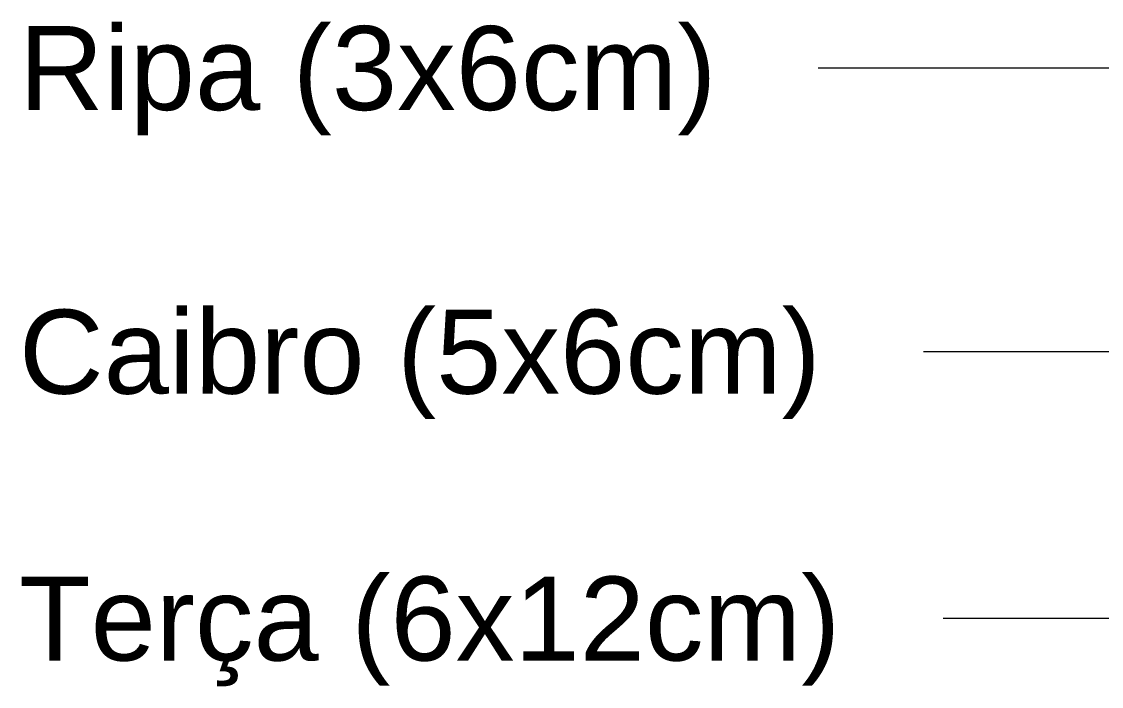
# Model space of a CAD drawing. Header units: millimetres. Extents: x -23755 to 62003, y -3000 to 6760.
# Drawn here: x 1637 to 2923, y 3589 to 4381 of the extents above; entities that cross this region are included whole.
import ezdxf

# ---------------------------------------------------------------- set-up
doc = ezdxf.new("R2010")
doc.units = ezdxf.units.MM
doc.layers.add('G-ANNO-TEXT', color=231, linetype='Continuous', lineweight=9)
doc.styles.add('Arial_1', font='arial.ttf', dxfattribs={"height": 100})

msp = doc.modelspace()

# ---------------------------------------------------------------- linework, layer by layer
at = {"layer": 'G-ANNO-TEXT', "color": 7}
for p, q in [((2588.79, 4325.178), (2585.264, 4325.178)), ((3554.623, 4325.178), (2588.79, 4325.178)), ((2714.29, 3987.426), (2710.941, 3987.426)), ((3217.192, 3987.426), (2714.29, 3987.426)), ((2737.29, 3669.71), (2734.092, 3669.71)), ((3057.005, 3669.71), (2737.29, 3669.71))]:
    msp.add_line(p, q, dxfattribs=at)

# ---------------------------------------------------------------- texts
at = {"layer": 'G-ANNO-TEXT', "color": 7, "char_height": 100, "attachment_point": 1, "style": 'Arial_1'}
for s, insert, width in [('Ripa (3x6cm)', (1633.69, 4375.178), 1030.16844), ('Caibro (5x6cm)', (1633.69, 4037.426), 1182.48906), ('Terça (6x12cm)', (1633.69, 3719.71), 1210.54813)]:
    msp.add_mtext(s, dxfattribs=dict(at, insert=insert, width=width))

doc.saveas('drawing.dxf')
